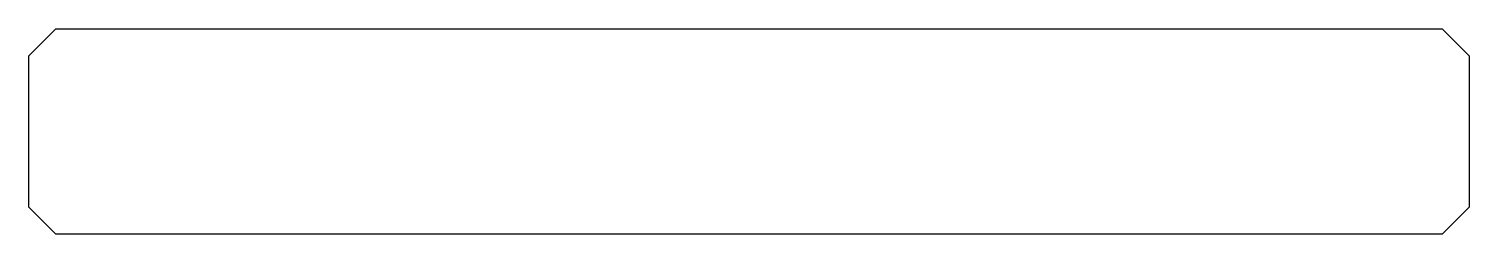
# Model space of a CAD drawing. Extents: x 0 to 1335, y 0 to 190.
import ezdxf

# ---------------------------------------------------------------- set-up
doc = ezdxf.new("R2010")
doc.units = 0
doc.layers.get('0').update_dxf_attribs({"color": 2, "linetype": 'CONTINUOUS'})

msp = doc.modelspace()

# ---------------------------------------------------------------- linework, layer by layer
at = {"color": 2, "linetype": 'CONTINUOUS'}
msp.add_lwpolyline([(0, 25), (0, 165), (25, 190), (1310, 190), (1335, 165), (1335, 25), (1310, 0), (25, 0)], close=True, dxfattribs=at)

doc.saveas('drawing.dxf')
